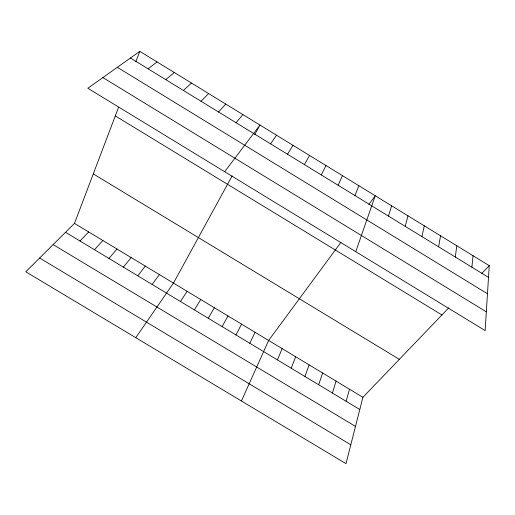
<?xml version="1.0" encoding="UTF-8"?>
<svg xmlns="http://www.w3.org/2000/svg" width="515" height="515" viewBox="0 0 515 515"><rect width="100%" height="100%" fill="white"/><g stroke="black" fill="none" stroke-linecap="round" stroke-linejoin="round"><path stroke-width="0.77" d="M489.25 265.669L485.136 330.585L87.84 88.258L139.797 51.352L489.25 265.669L481.673 273.562M471.907 267.221L473.047 255.73M455.279 257.036L456.811 245.771M438.626 246.833L440.557 235.806M421.946 236.61L424.27 225.815M448.887 307.719L362.908 397.303L345.996 463.648L25.75 271.772L74.488 223.401L118.611 107.152M405.241 226.375L407.957 215.811M346.112 401.275L349.492 389.211M388.503 216.12L391.625 205.794M332.413 393.022L336.063 381.113M318.688 384.763L322.609 373.008M355.743 251.661L375.261 195.758L368.856 204.442M304.951 376.484L309.142 364.884M135.87 61.697L139.797 51.352M291.194 368.199L295.655 356.753M354.944 195.558L358.871 185.703M277.418 359.908L282.149 348.61M338.123 185.252L342.449 175.634M241.426 400.992L268.63 340.46L340.994 242.262M249.807 343.28L255.092 332.291M321.276 174.933L326.008 165.553M235.979 334.95L241.529 324.115M232.149 175.873L173.471 283.083L135.767 337.685M254.77 134.544L259.966 125.048L224.675 171.72M222.126 326.607L227.958 315.933M304.397 164.588L309.541 155.453M208.26 318.251L214.362 307.738M194.367 309.888L200.747 299.53M287.492 154.236L293.041 145.333M180.462 301.513L187.119 291.31M270.562 143.859L276.516 135.2M152.163 284.473L159.386 274.592M137.775 275.802L145.288 266.088M123.368 267.124L131.164 257.571M236.095 122.744L242.887 114.575M108.935 258.433L117.027 249.048M94.49 249.736L102.865 240.511M218.56 112L225.776 104.082M80.018 241.02L88.683 231.962M200.998 101.236L208.639 93.569M183.398 90.453L191.471 83.044M165.772 79.658L174.276 72.493M148.12 68.843L157.049 61.929M39.623 258.002L350.805 444.786M65.527 232.291L359.792 409.515M53.129 244.599L355.492 426.407M74.488 223.401L362.908 397.303M93.279 173.896L399.344 359.341M102.891 77.572L486.327 311.813M115.289 115.901L441.934 314.961M130.43 58.002L488.51 277.392M117.336 67.304L487.473 293.769"/></g></svg>
